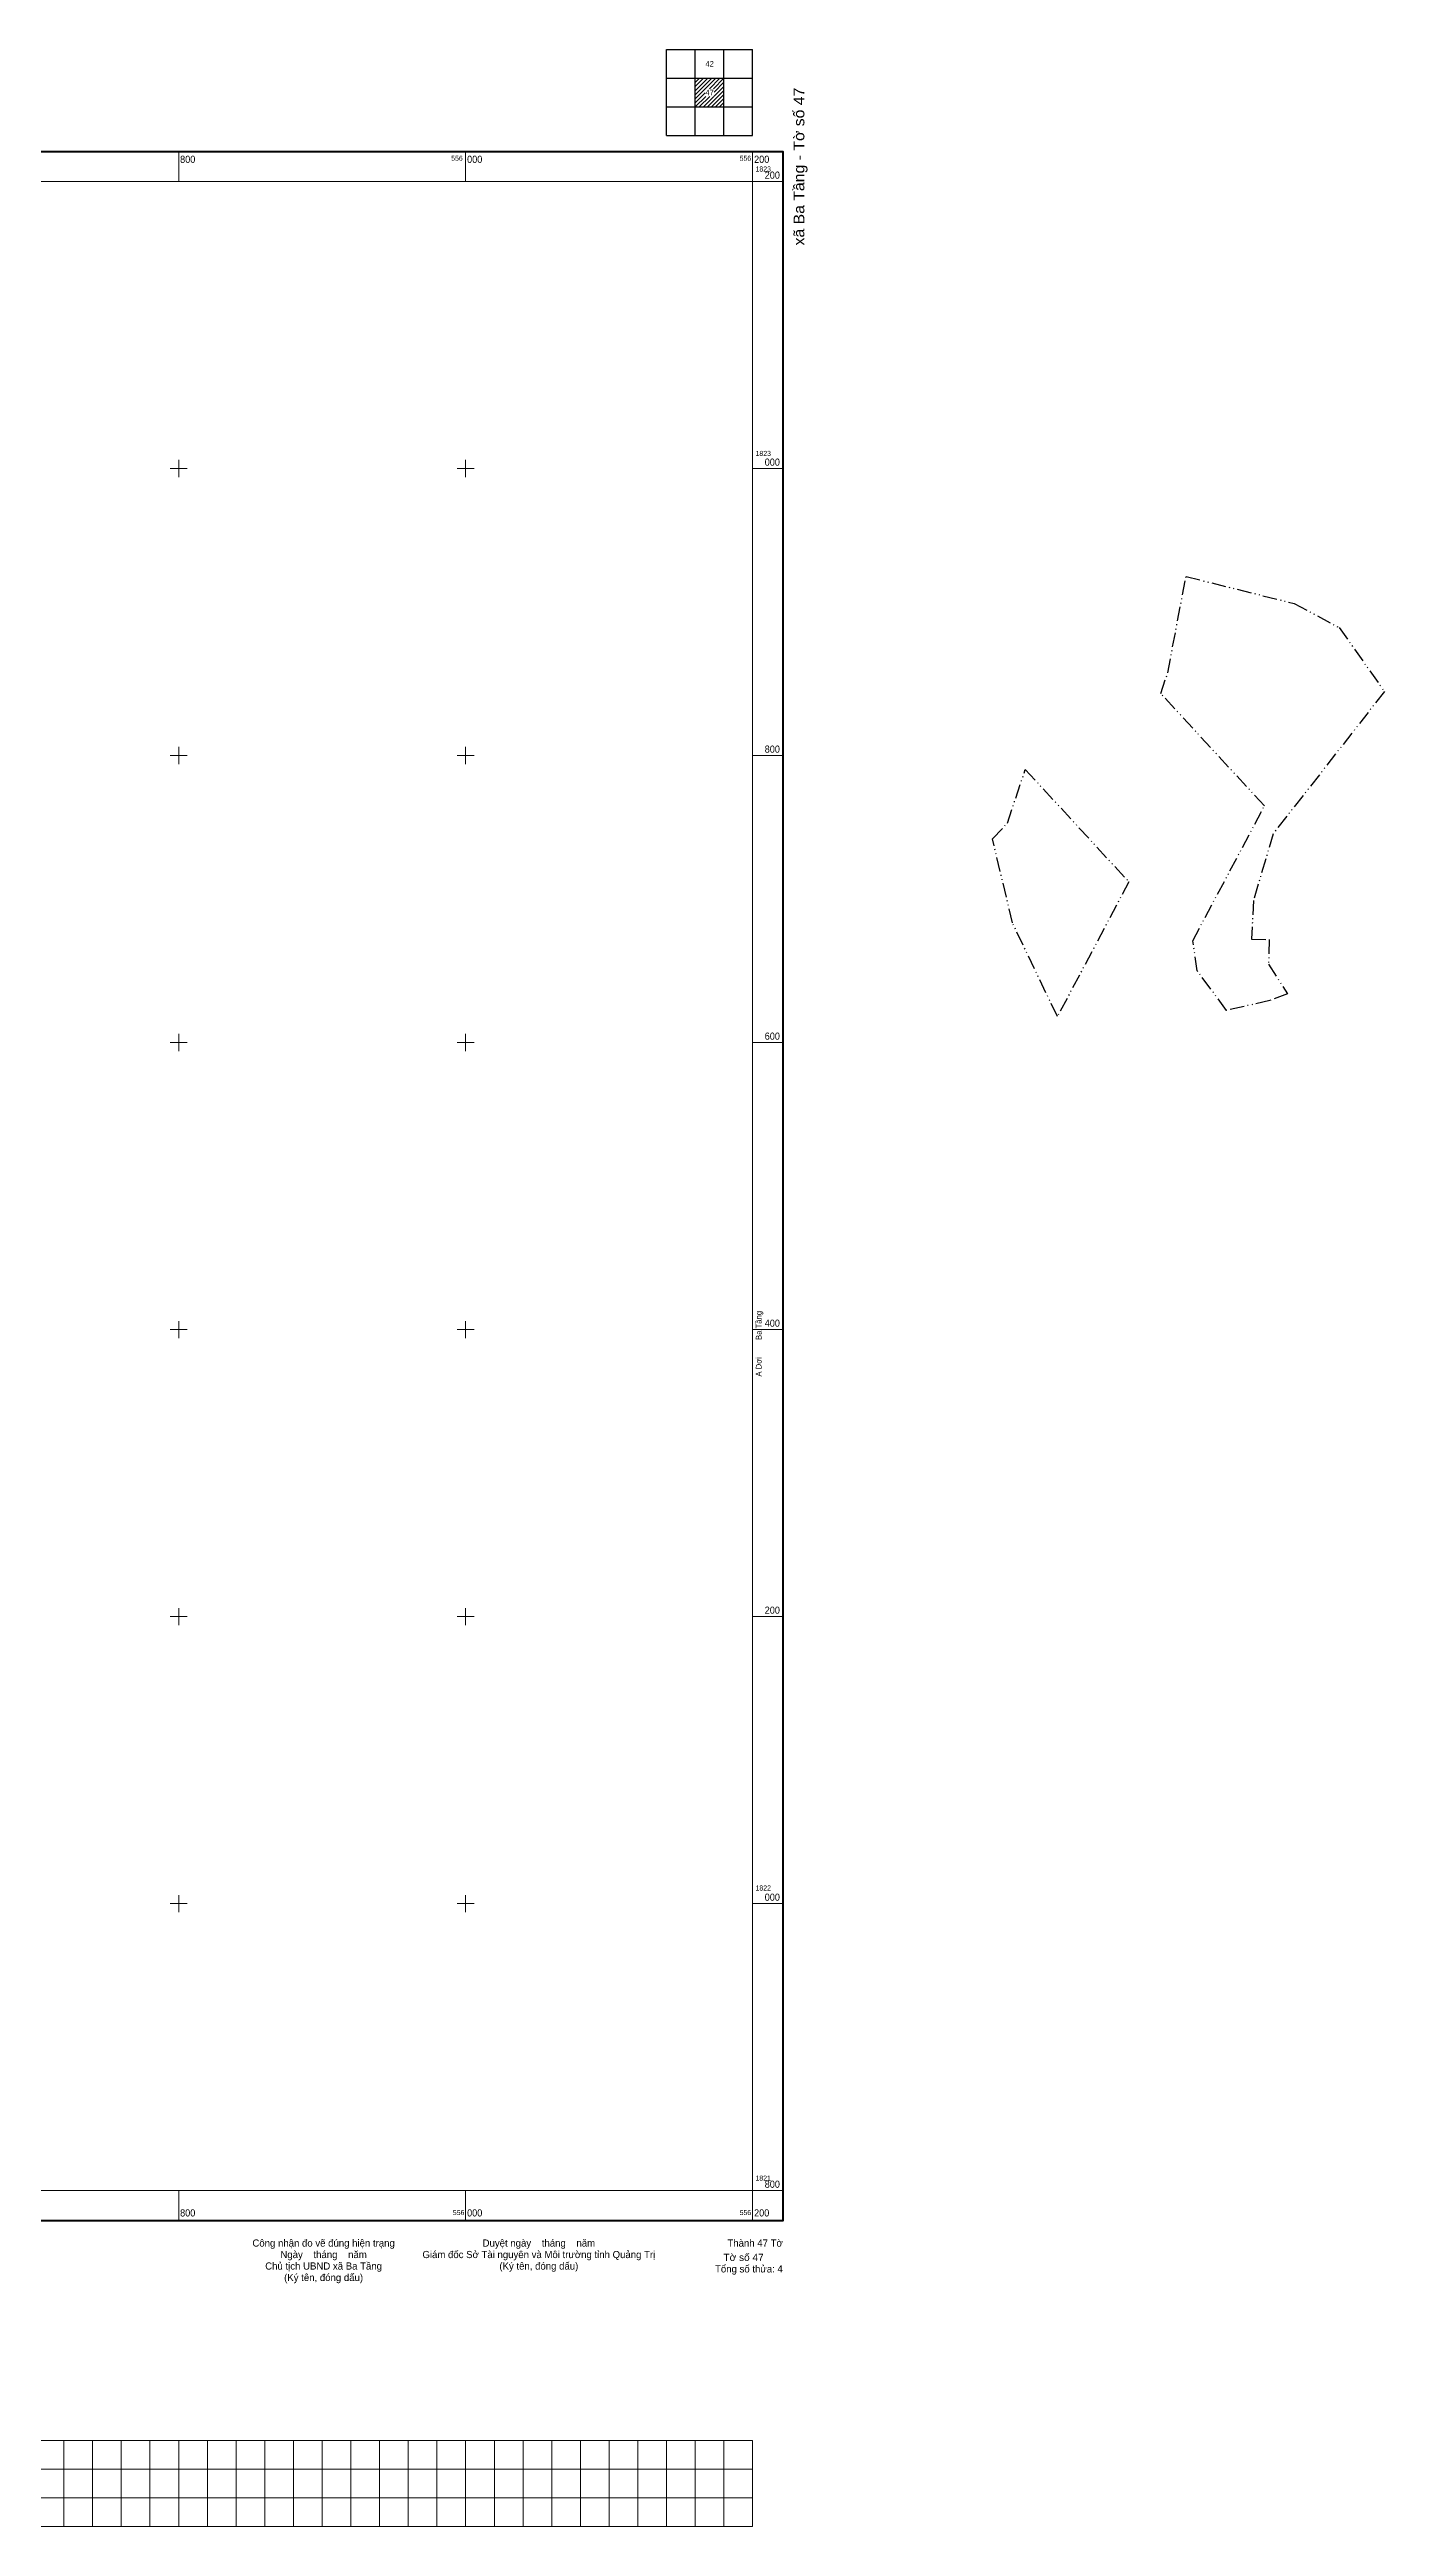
# Model space of a CAD drawing. Header units: metres. Extents: x 554779 to 556640, y 1821566 to 1823292.
# Drawn here: x 555710 to 556640, y 1821566 to 1823292 of the extents above; entities that cross this region are included whole.
import ezdxf
from ezdxf.enums import TextEntityAlignment as Align

# ---------------------------------------------------------------- set-up
doc = ezdxf.new("R2010")
doc.units = ezdxf.units.M
doc.header["$LTSCALE"] = 2
doc.linetypes.add('DASH_DOUBLE_DOT', pattern=[9.2, 5, -1.2, 0.3, -1.2, 0.3, -1.2])
doc.layers.add('2', color=7, linetype='DASH_DOUBLE_DOT', lineweight=25)
doc.layers.add('63', color=7, linetype='Continuous', lineweight=13)

msp = doc.modelspace()

# ---------------------------------------------------------------- linework, layer by layer
at = {"layer": '2'}
for points in [[(556484.44, 1822843.2), (556489.25, 1822857.7), (556502.04, 1822924.79), (556577.38, 1822905.99), (556608.77, 1822889.19), (556640.31, 1822844.62), (556562.78, 1822745.58), (556548.94, 1822699.04), (556547.7, 1822672.18), (556559.97, 1822671.74), (556559.55, 1822654.61), (556572.79, 1822633.93), (556560.44, 1822629.32), (556530.28, 1822622.45), (556509.86, 1822649.98), (556506.79, 1822671.02), (556556.61, 1822764.97)], [(556390, 1822790.3), (556462.17, 1822712.07), (556412.35, 1822618.12), (556381.13, 1822683.38), (556367.1, 1822742.06), (556377.51, 1822752.96)]]:
    msp.add_lwpolyline(points, close=True, dxfattribs=at)
at = {"layer": '63', "lineweight": 25}
for p, q in [((556140, 1823292), (556200, 1823292)), ((556140, 1823232), (556140, 1823292)), ((556160, 1823232), (556160, 1823292)), ((556180, 1823232), (556180, 1823292)), ((556140, 1823272), (556200, 1823272)), ((556140, 1823252), (556200, 1823252))]:
    msp.add_line(p, q, dxfattribs=at)
at = {"layer": '63'}
for p, q in [((556160, 1823271.8), (556160.2, 1823272)), ((556160, 1823268.96), (556163.04, 1823272)), ((556160, 1823266.16), (556165.84, 1823272)), ((556160, 1823263.32), (556168.68, 1823272)), ((556160, 1823260.48), (556171.52, 1823272)), ((556160, 1823257.64), (556166.88, 1823264.52)), ((556160, 1823254.84), (556166.88, 1823261.72)), ((556167.02, 1823264.66), (556174.36, 1823272)), ((556168.48, 1823252), (556180, 1823263.52)), ((556169.82, 1823264.66), (556177.16, 1823272)), ((556171.32, 1823252), (556180, 1823260.68)), ((556172.66, 1823264.66), (556180, 1823272)), ((556173.14, 1823262.3), (556180, 1823269.16)), ((556173.14, 1823259.5), (556180, 1823266.36)), ((556160, 1823252), (556167.36, 1823259.36)), ((556162.84, 1823252), (556170.2, 1823259.36)), ((556165.64, 1823252), (556173, 1823259.36)), ((556174.16, 1823252), (556180, 1823257.84)), ((556176.96, 1823252), (556180, 1823255.04)), ((556179.8, 1823252), (556180, 1823252.2)), ((555800, 1823200), (555800, 1823221)), ((556000, 1823200), (556000, 1823221)), ((556200, 1823200), (556200, 1823221)), ((556200, 1823200), (556221, 1823200)), ((555800, 1822994), (555800, 1823006)), ((556000, 1822994), (556000, 1823006)), ((555794, 1823000), (555806, 1823000)), ((555994, 1823000), (556006, 1823000)), ((556200, 1823000), (556221, 1823000)), ((555794, 1822800), (555806, 1822800)), ((555800, 1822794), (555800, 1822806)), ((555994, 1822800), (556006, 1822800)), ((556000, 1822794), (556000, 1822806)), ((556200, 1822800), (556221, 1822800)), ((555800, 1822594), (555800, 1822606)), ((556000, 1822594), (556000, 1822606)), ((555794, 1822600), (555806, 1822600)), ((555994, 1822600), (556006, 1822600)), ((556200, 1822600), (556221, 1822600)), ((555794, 1822400), (555806, 1822400)), ((555800, 1822394), (555800, 1822406)), ((555994, 1822400), (556006, 1822400)), ((556000, 1822394), (556000, 1822406)), ((556200, 1822400), (556221, 1822400)), ((555794, 1822200), (555806, 1822200)), ((555800, 1822194), (555800, 1822206)), ((555994, 1822200), (556006, 1822200)), ((556000, 1822194), (556000, 1822206)), ((556200, 1822200), (556221, 1822200)), ((555800, 1821994), (555800, 1822006)), ((556000, 1821994), (556000, 1822006)), ((555794, 1822000), (555806, 1822000)), ((555994, 1822000), (556006, 1822000)), ((556200, 1822000), (556221, 1822000)), ((555800, 1821800), (555800, 1821779)), ((556000, 1821800), (556000, 1821779)), ((556200, 1821800), (556200, 1821779)), ((556200, 1821800), (556221, 1821800)), ((555720, 1821626), (555720, 1821566)), ((555740, 1821626), (555740, 1821566)), ((555760, 1821626), (555760, 1821566)), ((555780, 1821626), (555780, 1821566)), ((555800, 1821626), (555800, 1821566)), ((555820, 1821626), (555820, 1821566)), ((555840, 1821626), (555840, 1821566)), ((555860, 1821626), (555860, 1821566)), ((555880, 1821626), (555880, 1821566)), ((555900, 1821626), (555900, 1821566)), ((555920, 1821626), (555920, 1821566)), ((555940, 1821626), (555940, 1821566)), ((555960, 1821626), (555960, 1821566)), ((555980, 1821626), (555980, 1821566)), ((556000, 1821626), (556000, 1821566)), ((556020, 1821626), (556020, 1821566)), ((556040, 1821626), (556040, 1821566)), ((556060, 1821626), (556060, 1821566)), ((556080, 1821626), (556080, 1821566)), ((556100, 1821626), (556100, 1821566)), ((556120, 1821626), (556120, 1821566)), ((556140, 1821626), (556140, 1821566)), ((556160, 1821626), (556160, 1821566)), ((556180, 1821626), (556180, 1821566)), ((554800, 1821606), (556200, 1821606)), ((554800, 1821586), (556200, 1821586))]:
    msp.add_line(p, q, dxfattribs=at)
at = {"layer": '63', "lineweight": 25}
msp.add_lwpolyline([(556140, 1823232), (556200, 1823232), (556200, 1823292)], dxfattribs=at)
at = {"layer": '63', "lineweight": 158}
msp.add_lwpolyline([(554779, 1823221), (556221, 1823221), (556221, 1821779), (554779, 1821779)], close=True, dxfattribs=at)
at = {"layer": '63'}
for points in [[(554800, 1823200), (556200, 1823200), (556200, 1821800), (554800, 1821800)], [(554800, 1821626), (556200, 1821626), (556200, 1821566), (554800, 1821566)]]:
    msp.add_lwpolyline(points, close=True, dxfattribs=at)

# ---------------------------------------------------------------- texts
for s, width, p in [('42', 0.9, (556170.01, 1823280)), ('47', 0.95, (556169.99, 1823260))]:
    msp.add_text(s, height=4, dxfattribs=dict(at, width=width)).set_placement(p, align=Align.CENTER)
at = {"layer": '63', "width": 1.1}
msp.add_text('xã Ba Tầng - Tờ số 47', height=7.48, rotation=89.999, dxfattribs=at).set_placement((556236.04, 1823155.48))
at = {"layer": '63'}
for s, height, width, p in [('800', 5, 0.95, (555801, 1823213)), ('000', 5, 0.95, (556001, 1823213)), ('200', 5, 0.95, (556201, 1823213)), ('1823', 3.5, 0.95, (556202, 1823207)), ('1823', 3.5, 0.95, (556202, 1823008.83)), ('1822', 3.5, 0.95, (556202, 1822009.15)), ('1821', 3.5, 0.9, (556202, 1821807)), ('800', 5, 0.95, (555801, 1821782)), ('000', 5, 0.95, (556001, 1821782)), ('200', 5, 0.95, (556201, 1821782))]:
    msp.add_text(s, height=height, dxfattribs=dict(at, width=width)).set_placement(p)
for s, height, width, p in [('556', 3.5, 0.95, (555997.97, 1823214.5)), ('556', 3.5, 0.95, (556199, 1823214.5)), ('200', 5, 0.95, (556219, 1823202)), ('000', 5, 0.95, (556219, 1823002)), ('800', 5, 0.95, (556219, 1822802)), ('600', 5, 0.95, (556219, 1822602)), ('400', 5, 0.95, (556219, 1822402)), ('200', 5, 0.95, (556219, 1822202)), ('000', 5, 0.95, (556219, 1822002)), ('800', 5, 0.95, (556219, 1821802)), ('556', 3.5, 0.95, (555999.12, 1821783)), ('556', 3.5, 0.95, (556199, 1821783)), ('Tờ số 47', 5, 1.05, (556207.68, 1821751))]:
    msp.add_text(s, height=height, dxfattribs=dict(at, width=width)).set_placement(p, align=Align.RIGHT)
msp.add_text(' A Dơi        Ba Tầng        ', height=4, rotation=90, dxfattribs=at).set_placement((556206.21, 1822395.35), align=Align.CENTER)
for s, p in [('Công nhận đo vẽ đúng hiện trạng', (555901, 1821761)), ('Giám đốc Sở Tài nguyên và Môi trường tỉnh Quảng Trị', (556051, 1821753)), ('Duyệt ngày    tháng    năm', (556051.01, 1821761)), ('Chủ tịch UBND xã Ba Tầng', (555901, 1821745)), ('Ngày    tháng    năm', (555901, 1821753)), ('(Ký tên, đóng dấu)', (555901, 1821737)), ('(Ký tên, đóng dấu)', (556051, 1821745))]:
    msp.add_text(s, height=5, dxfattribs=at).set_placement(p, align=Align.CENTER)
for s, p in [('Thành 47 Tờ', (556221, 1821761)), ('Tổng số thửa: 4', (556221, 1821743))]:
    msp.add_text(s, height=5, dxfattribs=at).set_placement(p, align=Align.RIGHT)

doc.saveas('drawing.dxf')
